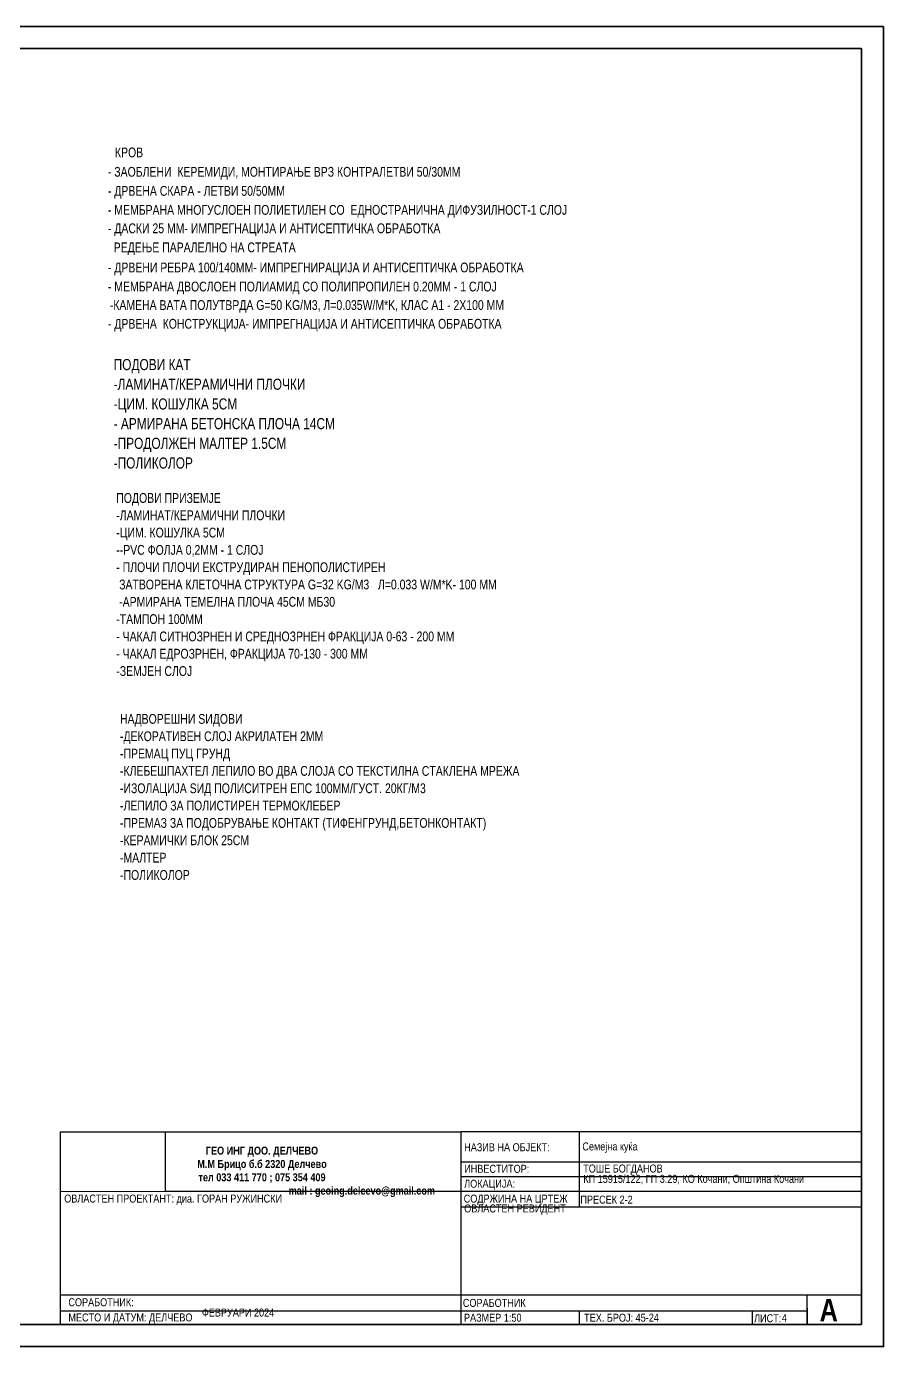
# Model space of a CAD drawing. Header units: millimetres. Extents: x -440 to 2671, y 0 to 297.
# Drawn here: x 666.2 to 859, y 0 to 297 of the extents above; entities that cross this region are included whole.
import ezdxf
from ezdxf.xclip import XClip

# ---------------------------------------------------------------- set-up
doc = ezdxf.new("R2010")
doc.units = ezdxf.units.MM
doc.header["$MEASUREMENT"] = 0
doc.header["$XCLIPFRAME"] = 0
doc.set_wipeout_variables(frame=1)
doc.linetypes.add('Wipeout_Contour', pattern=[1000, 0, -1000])
for name, color, linetype, lineweight, true_color in [('1', 7, 'Continuous', 13, 0x2b2b2b), ('46', 7, 'Continuous', 35, 0x4e4e4e), ('65', 7, 'Continuous', 20, 0x4e4e4e)]:
    doc.layers.add(name, color=color, linetype=linetype, lineweight=lineweight, true_color=true_color)
doc.layers.add('41', color=7, linetype='Continuous', lineweight=35)
doc.layers.add('7', color=7, linetype='Continuous', lineweight=25)
doc.styles.add('GENERATED_STYLE_4', font='GOTHIC.TTF')
doc.styles.add('GENERATED_STYLE_5', font='GOTHICB.TTF')
doc.styles.add('GENERATED_STYLE_6', font='GOTHIC.TTF')
picture_1 = doc.add_image_def('image1.jpg', size_in_pixel=(1216, 687))

# ---------------------------------------------------------------- blocks, each defined once
blk = doc.blocks.new('Drawing_1_1', base_point=(246.71, 41.62))
at = {"color": 254, "linetype": 'Wipeout_Contour', "lineweight": 0, "ltscale": 1001.123103}
blk.add_wipeout([(234.97, 34.99), (258.44, 34.99), (258.44, 48.25), (234.97, 48.25)], dxfattribs=at)
at = {"layer": '1', "color": 250, "lineweight": 13, "true_color": 0x2b2b2b}
image = blk.add_image(picture_1, insert=(234.97, 34.99), size_in_units=(23.47, 13.26), dxfattribs=at)
image.set_boundary_path([(-0.5, -0.5), (1215.5, 686.5)])

msp = doc.modelspace()

# ---------------------------------------------------------------- linework, layer by layer
at = {"layer": '7', "color": 7, "linetype": 'Continuous', "lineweight": 25}
for p, q in [((853.85, 48.34), (763.96, 48.34)), ((763.96, 5), (763.96, 48.34)), ((763.96, 31.42), (853.85, 31.42)), ((790.52, 8.04), (790.52, 5)), ((829.4, 8.04), (829.4, 5))]:
    msp.add_line(p, q, dxfattribs=at)
at = {"layer": '7', "color": 7, "linetype": 'Continuous', "lineweight": 25, "flags": 128}
for points in [[(673.85, 48.34), (763.96, 48.34)], [(673.85, 5), (673.85, 48.34), (763.96, 48.34)], [(790.52, 48.34), (790.52, 31.42)], [(763.96, 41.53), (853.85, 41.53)], [(763.96, 38.23), (853.85, 38.23)], [(673.85, 34.93), (763.96, 34.93)], [(763.96, 34.93), (853.85, 34.93)], [(673.85, 11.64), (853.85, 11.64)], [(841.79, 8.64), (841.79, 5), (841.79, 11.64)], [(673.85, 8.04), (841.79, 8.04)], [(673.85, 5), (853.85, 5)]]:
    msp.add_lwpolyline(points, dxfattribs=at)

# ---------------------------------------------------------------- texts
at = {"layer": '41', "color": 7, "linetype": 'Continuous', "lineweight": 35, "char_height": 1.8, "attachment_point": 4, "style": 'GENERATED_STYLE_4'}
for s, insert in [('\\A1;{\\W0.850000x;\\pql;\\fCentury Gothic|b0|i0|c204|p34;НАЗИВ НА ОБЈЕКТ:}', (764.65, 44.84)), ('\\A1;{\\W0.850000x;\\pql;\\fCentury Gothic|b0|i0|c204|p34;Семејна куќа}', (791.23, 44.76)), ('\\A1;{\\W0.850000x;\\pql;\\fCentury Gothic|b0|i0|c204|p34;ИНВЕСТИТОР:}', (764.65, 39.98)), ('\\A1;{\\W0.850000x;\\pql;\\fCentury Gothic|b0|i0|c204|p34;ТОШЕ БОГДАНОВ}', (791.42, 39.8)), ('\\A1;{\\W0.850000x;\\pql;\\fCentury Gothic|b0|i0|c204|p34;КП 15915/12\\fCentury Gothic|b0|i0|c204|p34;2\\fCentury Gothic|b0|i0|c204|p34;, ГП 3.29, КО Кочани, Општина Кочани\\P\\pql;\\fCentury Gothic|b0|i0|c204|p34;}', (791.44, 37.57)), ('\\A1;{\\W0.850000x;\\pql;\\fCentury Gothic|b0|i0|c204|p34;ЛОКАЦИЈА:}', (764.65, 36.38)), ('\\A1;{\\W0.850000x;\\pql;\\fCentury Gothic|b0|i0|c204|p34;СОДРЖИНА НА ЦРТЕЖ}', (764.54, 33.02)), ('\\A1;{\\W0.850000x;\\pql;\\fCentury Gothic|b0|i0|c204|p34;ОВЛАСТЕН РЕВИДЕНТ\\P\\pqc;\\fCentury Gothic|b0|i0|c204|p34;}', (764.65, 30.82)), ('\\A1;{\\W0.850000x;\\pql;\\fCentury Gothic|b0|i0|c204|p34;СОРАБОТНИК:}', (675.63, 9.97)), ('\\A1;{\\W0.850000x;\\pql;\\fCentury Gothic|b0|i0|c204|p34;СОРАБОТНИК}', (764.35, 9.82)), ('\\A1;{\\W0.850000x;\\pql;\\fCentury Gothic|b0|i0|c204|p34;МЕСТО И ДАТУМ: ДЕЛЧЕВО}', (675.63, 6.3)), ('\\A1;{\\W0.850000x;\\pql;\\fCentury Gothic|b0|i0|c204|p34;ФЕВРУАРИ 2024\\P\\pql;\\fCentury Gothic|b0|i0|c204|p34;}', (705.66, 7.65)), ('\\A1;{\\W0.850000x;\\pql;\\fCentury Gothic|b0|i0|c204|p34;РАЗМЕР 1:50}', (764.6, 6.49)), ('\\A1;{\\W0.850000x;\\pql;\\fCentury Gothic|b0|i0|c204|p34;ТЕХ. БРОЈ: \\fCentury Gothic|b0|i0|c204|p34;45-24}', (791.63, 6.49)), ('\\A1;{\\W0.850000x;\\pql;\\fCentury Gothic|b0|i0|c204|p34;ЛИСТ: }', (829.86, 6.36))]:
    msp.add_mtext(s, dxfattribs=dict(at, insert=insert))
at = {"layer": '46', "color": 7, "linetype": 'Continuous', "lineweight": 35}
for s, insert, char_height, attachment_point, style in [('\\A1;{\\W0.850000x;\\pqc;\\fCentury Gothic|b1|i0|c204|p34;ГЕО ИНГ ДОО. ДЕЛЧЕВО\\P\\pqc;\\fCentury Gothic|b1|i0|c204|p34;М.М Брицо б.б 2320 Делчево \\P\\pqc;\\fCentury Gothic|b1|i0|c204|p34;тел 033 411 770 ; 075 354 409 \\P\\pqc;\\fCentury Gothic|b1|i0|c204|p34;                                                                               \\fCentury Gothic|b1|i0|c204|p34;mail : geoing.delcevo@gmail.com\\P\\pqc;\\fCentury Gothic|b0|i0|c204|p34;\\H1.388889x;}', (719.18, 39.31), 1.8, 5, 'GENERATED_STYLE_5'), ('\\A1;{\\W0.850000x;\\pql;\\fCentury Gothic|b0|i0|c204|p34;ПРЕСЕК \\fCentury Gothic|b0|i0|c204|p34;2-2}', (790.79, 33.05), 1.8, 4, 'GENERATED_STYLE_4'), ('\\A1;{\\W0.850000x;\\pql;\\fCentury Gothic|b1|i0|c204|p34;А}', (844.59, 8.22), 5, 4, 'GENERATED_STYLE_5'), ('\\A1;{\\W0.850000x;\\pql;\\fCentury Gothic|b0|i0|c204|p34;4}', (836.11, 6.45), 1.8, 4, 'GENERATED_STYLE_4')]:
    msp.add_mtext(s, dxfattribs=dict(at, insert=insert, char_height=char_height, attachment_point=attachment_point, style=style))
at = {"layer": '7', "color": 7, "linetype": 'Continuous', "lineweight": 25, "char_height": 2.2, "attachment_point": 7}
for s, insert, style in [('\\A1;{\\W0.800000x;\\pql;\\fCentury Gothic|b0|i0|c0|p34;КРОВ}', (686.1, 267.52), 'GENERATED_STYLE_6'), ('\\A1;{\\W0.800000x;\\pql;\\fCentury Gothic|b0|i0|c0|p34;- ЗАОБЛЕНИ  КЕРЕМИДИ, МОНТИРАЊЕ \\fCentury Gothic|b0|i0|c0|p34;ВРЗ\\fCentury Gothic|b0|i0|c0|p34; КОНТРАЛЕТВИ 50/30ММ }', (684.52, 262.55), 'GENERATED_STYLE_6'), ('\\A1;{\\W0.800000x;\\pql;\\fCentury Gothic|b0|i0|c0|p34;- ДРВЕНА СКАРА \\fCentury Gothic|b0|i0|c0|p34;- \\fCentury Gothic|b0|i0|c0|p34;ЛЕТВИ 50/50ММ }', (684.52, 258.26), 'GENERATED_STYLE_6'), ('\\A1;{\\W0.800000x;\\pql;\\fCentury Gothic|b0|i0|c0|p34;- МЕМБРАНА МНОГУСЛОЕН ПОЛИЕТИЛЕН СО  ЕДНОСТРАНИЧНА ДИФУЗИ\\fCentury Gothic|b0|i0|c0|p34;ЛНОСТ\\fCentury Gothic|b0|i0|c0|p34;-1 СЛОЈ}', (684.52, 253.98), 'GENERATED_STYLE_6'), ('\\A1;{\\W0.800000x;\\pql;\\fCentury Gothic|b0|i0|c0|p34;- ДАС\\fCentury Gothic|b0|i0|c0|p34;К\\fCentury Gothic|b0|i0|c0|p34;И 25 ММ- ИМПРЕГНАЦИЈА И АНТИСЕПТИЧКА ОБРАБОТКА}', (684.52, 249.84), 'GENERATED_STYLE_6'), ('\\A1;{\\W0.800000x;\\pql;\\fCentury Gothic|b0|i0|c0|p34;  РЕДЕ\\fCentury Gothic|b0|i0|c0|p34;Њ\\fCentury Gothic|b0|i0|c0|p34;Е ПАРАЛЕЛНО НА СТРЕАТА }', (684.52, 245.55), 'GENERATED_STYLE_6'), ('\\A1;{\\W0.800000x;\\pql;\\fCentury Gothic|b0|i0|c0|p34;- Д\\fCentury Gothic|b0|i0|c0|p34;РВЕНИ\\fCentury Gothic|b0|i0|c0|p34; РЕБРА 100/140ММ- ИМПРЕГНИРА\\fCentury Gothic|b0|i0|c0|p34;ЦИЈА\\fCentury Gothic|b0|i0|c0|p34; И АНТИСЕПТИЧ\\fCentury Gothic|b0|i0|c0|p34;К\\fCentury Gothic|b0|i0|c0|p34;А ОБРАБОТКА}', (684.52, 241.03), 'GENERATED_STYLE_6'), ('\\A1;{\\W0.800000x;\\pql;\\fCentury Gothic|b0|i0|c0|p34;- МЕМБРАНА ДВ\\fCentury Gothic|b0|i0|c0|p34;О\\fCentury Gothic|b0|i0|c0|p34;СЛОЕН ПОЛИАМИД С\\fCentury Gothic|b0|i0|c0|p34;О\\fCentury Gothic|b0|i0|c0|p34; ПОЛИПРОПИЛЕН 0.20ММ - 1 \\fCentury Gothic|b0|i0|c0|p34;СЛОЈ}', (684.52, 236.74), 'GENERATED_STYLE_6'), ('\\A1;{\\W0.800000x;\\pql;\\fCentury Gothic|b0|i0|c204|p34;-\\fCentury Gothic|b0|i0|c204|p34;КАМЕНА \\fCentury Gothic|b0|i0|c204|p34;ВАТА ПОЛУТ\\fCentury Gothic|b0|i0|c204|p34;ВРДА\\fCentury Gothic|b0|i0|c204|p34; G=50 KG/M3, Л=0.035W/М*K, КЛАС А1 - 2X100 MM}', (684.95, 232.58), 'GENERATED_STYLE_4'), ('\\A1;{\\W0.800000x;\\pql;\\fCentury Gothic|b0|i0|c0|p34;- ДРВЕНА  КОНСТРУКЦИЈА- ИМПРЕГНАЦИЈА И АНТИСЕПТИЧ\\fCentury Gothic|b0|i0|c0|p34;К\\fCentury Gothic|b0|i0|c0|p34;А ОБРАБОТКА}', (684.52, 228.36), 'GENERATED_STYLE_6')]:
    msp.add_mtext(s, dxfattribs=dict(at, insert=insert, style=style))
at = {"layer": '7', "color": 7, "linetype": 'Continuous', "lineweight": 25, "attachment_point": 7, "style": 'GENERATED_STYLE_6'}
for s, insert, char_height, line_spacing_factor in [('\\A1;{\\W0.800000x;\\pql;\\fCentury Gothic|b0|i0|c0|p34;ПОДОВИ КАТ\\P\\pql;\\fCentury Gothic|b0|i0|c0|p34;-ЛАМИНАТ/КЕРАМИЧНИ ПЛОЧКИ\\P\\pql;\\fCentury Gothic|b0|i0|c0|p34;-ЦИМ. КОШУЛКА 5СМ\\P\\pql;\\fCentury Gothic|b0|i0|c0|p34;- АРМИРАНА БЕТОНСКА ПЛОЧА 14СМ\\P\\pql;\\fCentury Gothic|b0|i0|c0|p34;-ПРОДОЛЖЕН МАЛТЕР 1.5СМ\\P\\pql;\\fCentury Gothic|b0|i0|c0|p34;-ПОЛИКОЛОР}', (685.81, 197.5), 2.5, 1.062469), ('\\A1;{\\W0.800000x;\\pql;\\fCentury Gothic|b0|i0|c0|p34;ПОДОВИ ПРИЗЕМЈЕ\\P\\pql;\\fCentury Gothic|b0|i0|c0|p34;-ЛАМИНАТ/КЕРАМИЧНИ ПЛОЧКИ\\P\\pql;\\fCentury Gothic|b0|i0|c0|p34;-ЦИМ. КОШУЛКА 5СМ\\P\\pql;\\fCentury Gothic|b0|i0|c0|p34;--PVC ФОЛJA 0,2ММ - 1 СЛОЈ\\P\\pql;\\fCentury Gothic|b0|i0|c0|p34;- ПЛОЧИ \\fCentury Gothic|b0|i0|c0|p34;\\c2829099;ПЛОЧИ ЕКСТРУДИРАН ПЕНОПОЛИСТИРЕН\\P\\pql;\\fCentury Gothic|b0|i0|c0|p34; ЗАТВОРЕНА КЛЕТOЧНА СТРУКТУРА G=32 KG/М3   Л=0.033 W/M*K- 100 ММ\\P\\pql;\\fCentury Gothic|b0|i0|c0|p34;\\C7; -АРМИРАНА TEМЕЛНА ПЛОЧА 45СМ МБ30\\P\\pql;\\fCentury Gothic|b0|i0|c0|p34;-ТАМПОН 100ММ\\P\\pql;\\fCentury Gothic|b0|i0|c0|p34;\\c2829099;-\\fCentury Gothic|b0|i0|c0|p34;\\C7; ЧАКАЛ СИТНОЗРНЕН И СРЕДНОЗРНЕН ФРАКЦИЈА 0-63 - 200 ММ\\P\\pql;\\fCentury Gothic|b0|i0|c0|p34;- ЧАКАЛ ЕДРОЗРНЕН, ФРАКЦИЈА 70-130 - 300 ММ\\P\\pql;\\fCentury Gothic|b0|i0|c0|p34;-ЗЕМЈЕН СЛОЈ}', (686.4, 150.85), 2.2, 1.061514), ('\\A1;{\\W0.800000x;\\pql;\\fCentury Gothic|b0|i0|c0|p34;НАДВОРЕШНИ ЅИДОВИ\\P\\pql;\\fCentury Gothic|b0|i0|c0|p34;-ДЕКОРАТИ\\fCentury Gothic|b0|i0|c0|p34;В\\fCentury Gothic|b0|i0|c0|p34;ЕН СЛОЈ АКРИЛАТЕН 2ММ\\P\\pql;\\fCentury Gothic|b0|i0|c0|p34;-ПРЕМАЦ ПУЦ ГРУНД\\P\\pql;\\fCentury Gothic|b0|i0|c0|p34;-КЛЕБЕШПАХТЕЛ ЛЕПИЛО ВО ДВА СЛОЈА СО ТЕКСТИЛНА СТАКЛЕНА МРЕЖА\\P\\pql;\\fCentury Gothic|b0|i0|c0|p34;-ИЗОЛАЦИЈА ЅИД ПОЛИСИТРЕН ЕПС 100ММ/ГУСТ. 20КГ/М3\\P\\pql;\\fCentury Gothic|b0|i0|c0|p34;-ЛЕПИЛО ЗА ПОЛИСТИРЕН ТЕРМОКЛЕБЕР\\P\\pql;\\fCentury Gothic|b0|i0|c0|p34;-ПРЕМАЗ ЗА ПОДОБРУВАЊЕ КОНТАКТ (ТИФЕНГРУНД,БЕТОНКОНТАКТ)\\P\\pql;\\fCentury Gothic|b0|i0|c0|p34;-КЕРАМИЧКИ БЛОК 25СМ\\P\\pql;\\fCentury Gothic|b0|i0|c0|p34;-МАЛТЕР\\P\\pql;\\fCentury Gothic|b0|i0|c0|p34;-ПОЛИКОЛОР }', (687.24, 104.97), 2.2, 1.063789)]:
    msp.add_mtext(s, dxfattribs=dict(at, insert=insert, char_height=char_height, line_spacing_factor=line_spacing_factor))

# ---------------------------------------------------------------- next in the draw order: block references
at = {"layer": '65', "color": 251, "linetype": 'Continuous', "lineweight": 20, "true_color": 0x4e4e4e}
ref = msp.add_blockref('Drawing_1_1', (685.69, 41.62), dxfattribs=at)
XClip(ref).set_block_clipping_path([(234.9708717157, 34.9940413797), (258.441805883, 48.254347114)])

# ---------------------------------------------------------------- next in the draw order: linework, layer by layer
at = {"layer": '41', "color": 7, "linetype": 'Continuous', "lineweight": 35, "flags": 128}
for points in [[(858.98, 297), (438.98, 297), (438.98, 0), (858.98, 0)], [(853.98, 292), (463.98, 292), (463.98, 5), (853.98, 5)]]:
    msp.add_lwpolyline(points, close=True, dxfattribs=at)
at = {"layer": '7', "color": 7, "linetype": 'Continuous', "lineweight": 25, "flags": 128}
msp.add_lwpolyline([(697.42, 48.34), (697.42, 34.99)], dxfattribs=at)

# ---------------------------------------------------------------- next in the draw order: texts
at = {"layer": '41', "color": 7, "linetype": 'Continuous', "lineweight": 35, "insert": (674.69, 33.04), "char_height": 1.8, "attachment_point": 4, "style": 'GENERATED_STYLE_4'}
msp.add_mtext('\\A1;{\\W0.850000x;\\pql;\\fCentury Gothic|b0|i0|c204|p34;ОВЛАСТЕН ПРОЕКТАНТ: диа. \\fCentury Gothic|b0|i0|c204|p34;ГОРАН РУЖИНСКИ}', dxfattribs=at)

doc.saveas('drawing.dxf')
